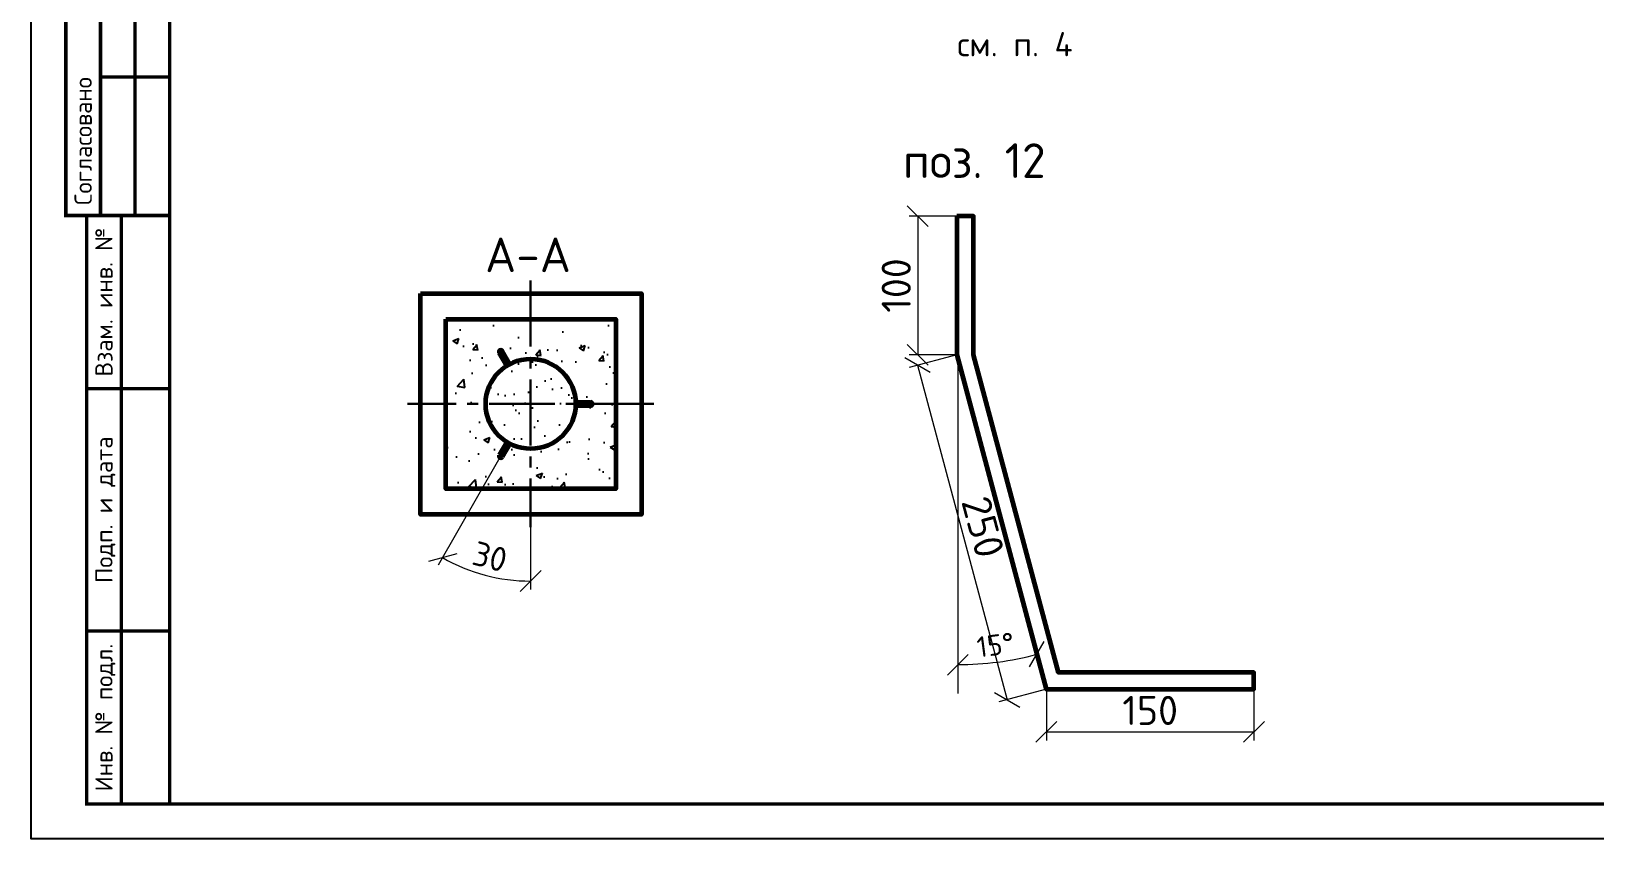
# Model space of a CAD drawing. Header units: millimetres. Extents: x -112426 to 8831, y 1218 to 38707.
# Drawn here: x 4727.9 to 4953.8, y 2282.7 to 2399.3 of the extents above; entities that cross this region are included whole.
import ezdxf
from ezdxf.enums import TextEntityAlignment as Align

# ---------------------------------------------------------------- set-up
doc = ezdxf.new("R2010")
doc.units = ezdxf.units.MM
doc.linetypes.add('осевая2', pattern=[28.575, 19.05, -3.175, 3.175, -3.175])
for name, color, linetype, lineweight in [('12  Размер', 7, 'Continuous', 20), ('2 Рамка обычные', 1, 'Continuous', 60), ('Осевая', 2, 'осевая2', 30), ('Основной', 1, 'Continuous', 60), ('Размеры на чертеже', 250, 'Continuous', 25)]:
    doc.layers.add(name, color=color, linetype=linetype, lineweight=lineweight)
doc.layers.add('РАЗМЕР', color=7, linetype='Continuous')
doc.layers.add('Штриховка', color=7, linetype='Continuous')
doc.styles.add('-ISOCPEUR-', font='isocpeur.ttf')
doc.styles.add('GOST', font='gost.shx', dxfattribs={"oblique": 15})
doc.styles.get("Standard").update_dxf_attribs({"font": 'arial.ttf'})
doc.dimstyles.new('М 1 к 100', dxfattribs={"dimtxt": 3.5, "dimasz": 3, "dimexe": 1.25, "dimexo": 0, "dimgap": 1, "dimtad": 1, "dimdec": 0, "dimlfac": 100, "dimtxsty": 'GOST', "dimblk": 'OBLIQUE', "dimcen": 5, "dimclrd": 256, "dimclre": 256, "dimclrt": 256, "dimazin": 2, "dimtfac": 1, "dimtdec": 0, "dimtmove": 0, "dimatfit": 3, "dimldrblk": 'NONE', "dimfxl": 0, "dimlwd": -1, "dimlwe": -1, "dimarcsym": 2})

# ---------------------------------------------------------------- blocks, each defined once
blk = doc.blocks.new('*U168')
blk.add_lwpolyline([(0, 0), (420, 0), (420, -297), (0, -297)], close=True)
at = {"const_width": 0.5}
blk.add_lwpolyline([(20, -5), (415, -5), (415, -292), (20, -292)], close=True, dxfattribs=at)
for points in [[(20, -207), (5, -207), (5, -142), (20, -142)], [(10, -142), (10, -207)], [(15, -142), (15, -207)], [(10, -187), (20, -187)], [(20, -292), (8, -292), (8, -207), (20, -207)], [(13, -207), (13, -292)], [(8, -232), (20, -232)], [(8, -267), (20, -267)]]:
    blk.add_lwpolyline(points, dxfattribs=at)
at = {"style": '-ISOCPEUR-'}
blk.add_text('Согласовано', height=2.5, rotation=90, dxfattribs=at).set_placement((7.5, -205.5), align=Align.MIDDLE_LEFT)
for s, p in [('Взам. инв. №', (10.5, -219.5)), ('Подп. и дата', (10.5, -249.5)), ('Инв. № подл.', (10.5, -279.5))]:
    blk.add_text(s, height=2.5, rotation=90, dxfattribs=at).set_placement(p, align=Align.MIDDLE_CENTER)
blk.add_attdef('РАЗРАБОТАЛ', text='', height=2.5, dxfattribs=at).set_placement((250.5, -264.22), align=Align.MIDDLE_LEFT)
at = {"style": '-ISOCPEUR-', "flags": 8}
for tag, height, p in [('ДАТА', 2.5, (290.07, -264.4)), ('ДАТА1', 2.5, (290.07, -269.4)), ('ЛИСТ', 3, (386.39, -271.92)), ('ЛИСТОВ', 3, (403.89, -271.92)), ('ФОРМАТ', 3, (380.97, -294.75))]:
    blk.add_attdef(tag, text='', height=height, dxfattribs=at).set_placement(p, align=Align.MIDDLE_CENTER)
at = {"style": '-ISOCPEUR-'}
blk.add_attdef('ПРОВЕРИЛ', (250.75, -270.73), '', height=2.5, dxfattribs=at)
at = {"lineweight": 30, "flags": 104}
blk.add_attdef('ИМЯ_ЧЕРТЕЖА', text='', height=3, dxfattribs=at).set_placement((333.63, -284.13), align=Align.MIDDLE_CENTER)
blk = doc.blocks.new('_Oblique')
at = {"color": 0, "linetype": 'ByBlock', "lineweight": -2}
blk.add_line((-0.5, -0.5), (0.5, 0.5), dxfattribs=at)
blk = doc.blocks.new('*D113')
at = {"layer": '12  Размер', "ltscale": 50, "transparency": 16777216}
for p, q in [((4861.66, 2372.59), (4854.76, 2372.59)), ((4856.01, 2372.59), (4856.01, 2352.59)), ((4861.66, 2352.59), (4854.76, 2352.59))]:
    blk.add_line(p, q, dxfattribs=at)
at = {"layer": 'Defpoints', "color": 0, "ltscale": 50, "transparency": 16777216}
for p in [(4861.66, 2372.59), (4856.01, 2352.59), (4861.66, 2352.59)]:
    blk.add_point(p, dxfattribs=at)
at = {"layer": '12  Размер', "ltscale": 50, "transparency": 16777216, "xscale": 3, "yscale": 3, "zscale": 3}
for p, rotation in [((4856.01, 2372.59), 90), ((4856.01, 2352.59), 270)]:
    blk.add_blockref('_Oblique', p, dxfattribs=dict(at, rotation=rotation))
at = {"layer": '12  Размер', "ltscale": 50, "transparency": 16777216, "insert": (4852.91, 2362.59), "char_height": 3, "attachment_point": 5, "rotation": 90, "style": '-ISOCPEUR-'}
blk.add_mtext('{\\H1.4x;100}', dxfattribs=at)
blk = doc.blocks.new('_None')
blk = doc.blocks.new('*D114')
at = {"layer": '12  Размер', "ltscale": 50, "transparency": 16777216}
for p, q in [((4861.66, 2352.59), (4854.78, 2350.74)), ((4855.99, 2351.07), (4868.93, 2302.77)), ((4874.6, 2304.29), (4867.72, 2302.45))]:
    blk.add_line(p, q, dxfattribs=at)
at = {"layer": 'Defpoints', "color": 0, "ltscale": 50, "transparency": 16777216}
for p in [(4861.66, 2352.59), (4874.6, 2304.29), (4868.93, 2302.77)]:
    blk.add_point(p, dxfattribs=at)
at = {"layer": '12  Размер', "ltscale": 50, "transparency": 16777216, "xscale": 3, "yscale": 3, "zscale": 3}
for p, rotation in [((4855.99, 2351.07), 105.000000000001), ((4868.93, 2302.77), 285.000000000001)]:
    blk.add_blockref('_Oblique', p, dxfattribs=dict(at, rotation=rotation))
at = {"layer": '12  Размер', "ltscale": 50, "transparency": 16777216, "insert": (4865.45, 2327.72), "char_height": 3, "attachment_point": 5, "rotation": 285, "style": '-ISOCPEUR-'}
blk.add_mtext('{\\H1.4x;250}', dxfattribs=at)
blk = doc.blocks.new('*D115')
at = {"layer": '12  Размер', "ltscale": 50, "transparency": 16777216}
for p, q in [((4874.6, 2304.29), (4874.6, 2296.88)), ((4904.6, 2304.29), (4904.6, 2296.88)), ((4874.6, 2298.13), (4904.6, 2298.13))]:
    blk.add_line(p, q, dxfattribs=at)
at = {"layer": 'Defpoints', "color": 0, "ltscale": 50, "transparency": 16777216}
for p in [(4874.6, 2304.29), (4904.6, 2304.29), (4904.6, 2298.13)]:
    blk.add_point(p, dxfattribs=at)
at = {"layer": '12  Размер', "ltscale": 50, "transparency": 16777216, "xscale": 3, "yscale": 3, "zscale": 3, "rotation": 180}
blk.add_blockref('_Oblique', (4874.6, 2298.13), dxfattribs=at)
at = {"layer": '12  Размер', "ltscale": 50, "transparency": 16777216, "xscale": 3, "yscale": 3, "zscale": 3}
blk.add_blockref('_Oblique', (4904.6, 2298.13), dxfattribs=at)
at = {"layer": '12  Размер', "ltscale": 50, "transparency": 16777216, "insert": (4889.6, 2301.23), "char_height": 3, "attachment_point": 5, "style": '-ISOCPEUR-'}
blk.add_mtext('{\\H1.4x;150}', dxfattribs=at)
blk = doc.blocks.new('*D123')
at = {"layer": '12  Размер', "ltscale": 50, "transparency": 16777216}
blk.add_arc((4861.82, 2351.99), 44.15, 270, 285, dxfattribs=at)
at = {"layer": 'Defpoints', "color": 0, "ltscale": 50, "transparency": 16777216}
for p in [(4861.66, 2352.59), (4861.82, 2351.99), (4865.66, 2308), (4874.6, 2304.29), (4861.82, 2303.66)]:
    blk.add_point(p, dxfattribs=at)
at = {"layer": '12  Размер', "ltscale": 50, "transparency": 16777216, "xscale": 3, "yscale": 3, "zscale": 3}
for p, rotation in [((4873.24, 2309.34), 15.00000000000131), ((4861.82, 2307.83), 180.0000000000006)]:
    blk.add_blockref('_Oblique', p, dxfattribs=dict(at, rotation=rotation))
at = {"layer": '12  Размер', "ltscale": 50, "transparency": 16777216, "insert": (4867.25, 2310.69), "char_height": 3, "attachment_point": 5, "rotation": 7.5, "style": '-ISOCPEUR-'}
blk.add_mtext('15%%D', dxfattribs=at)
blk = doc.blocks.new('*D127')
at = {"layer": '12  Размер', "ltscale": 50, "transparency": 16777216}
for p, q in [((4795.65, 2337.75), (4786.75, 2322.22)), ((4800.09, 2327.69), (4800.09, 2318.67))]:
    blk.add_line(p, q, dxfattribs=at)
blk.add_arc((4800.09, 2345.49), 25.58, 240.1713, 270, dxfattribs=at)
at = {"layer": 'Defpoints', "color": 0, "ltscale": 50, "transparency": 16777216}
for p in [(4800.09, 2363.29), (4800.09, 2345.49), (4795.65, 2337.75), (4800.09, 2327.69), (4791.39, 2321.44)]:
    blk.add_point(p, dxfattribs=at)
at = {"layer": '12  Размер', "ltscale": 50, "transparency": 16777216, "xscale": 3, "yscale": 3, "zscale": 3}
for p, rotation in [((4787.37, 2323.3), 150.1712902245681), ((4800.09, 2319.92), 359.9999999999996)]:
    blk.add_blockref('_Oblique', p, dxfattribs=dict(at, rotation=rotation))
at = {"layer": '12  Размер', "ltscale": 50, "transparency": 16777216, "insert": (4794.21, 2323.43), "char_height": 3.5, "attachment_point": 5, "rotation": 345.0856, "style": '-ISOCPEUR-'}
blk.add_mtext('30', dxfattribs=at)

msp = doc.modelspace()

# ---------------------------------------------------------------- hatches: boundary and pattern name
at = {"layer": 'Штриховка', "lineweight": 25}
h = msp.add_hatch(dxfattribs=at)
h.set_pattern_fill('AR-CONC', scale=0.05, style=0)
h.set_pattern_definition([(50, (-11125.078, 6433.908), (9.1092334, -0.7969543), [0.9525, -10.4775]), (355, (-11125.078, 6433.908), (-1.762171, 9.552842), [0.762, -8.382029]), (100.451445, (-11124.319, 6433.842), (7.3470624, 8.7558876), [0.8095004, -8.904512]), (46.1842, (-11125.078, 6436.448), (13.553952, -2.1021164), [1.42875, -15.71625]), (96.63556, (-11123.949, 6436.273), (11.870207, 12.371306), [1.214251, -13.35678]), (351.18415, (-11125.078, 6436.448), (11.870207, 12.371306), [1.142998, -12.572987]), (21, (-11123.808, 6435.813), (7.5807196, -5.11326), [0.9525, -10.4775]), (326, (-11123.808, 6435.813), (3.0901014, 9.2093983), [0.762, -8.382]), (71.451445, (-11123.1765, 6435.387), (10.670821, 4.0961384), [0.8095004, -8.904497]), (37.5, (-11125.0783, 6433.9082), (0.15443016, 4.22775194), [0, -8.2804, 0, -8.509, 0, -8.41375]), (7.5, (-11125.0783, 6433.9082), (3.3409831, 5.0090287), [0, -4.8514, 0, -8.0899, 0, -3.20675]), (327.5, (-11127.9104, 6433.9082), (6.77952976, -0.2864372), [0, -3.175, 0, -9.906, 0, -13.1445]), (317.5, (-11129.1804, 6433.908), (7.406459, 1.2713246), [0, -4.1275, 0, -6.5786, 0, -9.3345])])
h.paths.add_polyline_path([(4796.643, 2350.995), (4796.393, 2351.43), (4787.848, 2354.82), (4787.848, 2345.491), (4793.595, 2345.491, -0.2583812)])
h.paths.add_polyline_path([(4800.089, 2357.75), (4787.848, 2357.75), (4787.848, 2354.82), (4796.393, 2351.43), (4795.562, 2352.88, -1), (4795.995, 2353.139), (4797.08, 2351.246, -0.1210268), (4800.089, 2351.985)])
h.paths.add_polyline_path([(4812.389, 2357.75), (4800.089, 2357.75), (4800.089, 2351.985, -0.4028904), (4806.578, 2345.743), (4808.75, 2345.743, -0.4199092), (4809.007, 2345.491), (4812.389, 2345.491)])
h.paths.add_polyline_path([(4812.389, 2345.491), (4809.007, 2345.491, -0.4085408), (4808.76, 2345.239), (4806.578, 2345.239, -0.4028904), (4800.089, 2338.997), (4800.089, 2333.209), (4812.389, 2333.209)])
h.paths.add_polyline_path([(4800.089, 2338.997, -0.1210311), (4797.08, 2339.737), (4796, 2337.852, -1), (4795.558, 2338.095), (4796.643, 2339.987, -0.2583766), (4793.595, 2345.491), (4787.848, 2345.491), (4787.848, 2333.209), (4800.089, 2333.209)])
at = {"layer": 'Штриховка'}
h = msp.add_hatch(dxfattribs=at)
h.set_pattern_fill('AR-SAND', scale=0.1, style=0)
h.set_pattern_definition([(37.5, (-3380.7835, 4749.108), (-0.1600031, 4.8941324), [0, -3.8608, 0, -4.318, 0, -4.1275]), (7.5, (-3380.7835, 4749.108), (4.495233, 7.168251), [0, -2.0828, 0, -3.4798, 0, -1.3335]), (327.5, (-3383.9077, 4749.108), (7.9099237, 0.0143718), [0, -1.27, 0, -4.572, 0, -5.969]), (317.5, (-3383.908, 4749.108), (7.6355645, 2.229293), [0, -0.635, 0, -2.9972, 0, -3.429])])
h.paths.add_polyline_path([(4800.089, 2351.985, 0.4142136), (4793.595, 2345.491), (4800.089, 2345.491)])
h.paths.add_polyline_path([(4800.089, 2351.985), (4800.089, 2345.491), (4806.583, 2345.491, 0.4142136)])
h.paths.add_polyline_path([(4806.583, 2345.491), (4800.089, 2345.491), (4800.089, 2338.997, 0.4142136)])
h.paths.add_polyline_path([(4800.089, 2345.491), (4793.595, 2345.491, 0.4142136), (4800.089, 2338.997)])

# ---------------------------------------------------------------- linework, layer by layer
at = {"layer": '12  Размер', "color": 7, "ltscale": 50}
msp.add_line((4861.816, 2351.986), (4861.816, 2303.655), dxfattribs=at)
at = {"layer": '2 Рамка обычные', "color": 7, "ltscale": 50}
for p, q in [((4796.643, 2350.995), (4795.558, 2352.888)), ((4797.08, 2351.246), (4795.995, 2353.139)), ((4806.578, 2345.743), (4808.76, 2345.743)), ((4806.578, 2345.239), (4808.76, 2345.239)), ((4796.643, 2339.988), (4795.558, 2338.095)), ((4797.081, 2339.737), (4795.995, 2337.844))]:
    msp.add_line(p, q, dxfattribs=at)
for points in [[(4861.655, 2372.586), (4861.655, 2352.586), (4874.596, 2304.29), (4904.596, 2304.29), (4904.596, 2306.69), (4876.353, 2306.69), (4864.055, 2352.586), (4864.055, 2372.586)], [(4784.154, 2361.451), (4816.089, 2361.451), (4816.089, 2329.516), (4784.154, 2329.516)], [(4787.848, 2357.75), (4812.389, 2357.75), (4812.389, 2333.209), (4787.848, 2333.209)]]:
    msp.add_lwpolyline(points, close=True, dxfattribs=at)
msp.add_circle((4800.089, 2345.491), 6.494, dxfattribs=at)
for centre, start, end in [((4795.779, 2353.009), 28.72192, 210.94578), ((4796.722, 2351.363), 28.72192, 210.94578), ((4806.858, 2345.491), 268.88807, 91.11193), ((4808.755, 2345.491), 268.88807, 91.11193), ((4795.779, 2337.974), 149.05694, 331.2808), ((4796.723, 2339.619), 149.05694, 331.2808)]:
    msp.add_arc(centre, 0.252, start, end, dxfattribs=at)
at = {"layer": 'Осевая', "color": 7, "ltscale": 0.5}
for p, q in [((4800.089, 2363.289), (4800.089, 2327.694)), ((4817.888, 2345.491), (4782.292, 2345.491))]:
    msp.add_line(p, q, dxfattribs=at)

# ---------------------------------------------------------------- block references
at = {"layer": 'Размеры на чертеже', "lineweight": 90}
msp.add_blockref('*U168', (4727.939, 2579.705), dxfattribs=at)

# ---------------------------------------------------------------- texts
at = {"layer": 'Основной', "color": 7, "style": '-ISOCPEUR-'}
for s, p in [('поз. 12', (4864.188, 2380.616)), ('А-А', (4799.706, 2367.021))]:
    msp.add_text(s, height=5, dxfattribs=at).set_placement(p, align=Align.MIDDLE_CENTER)
at = {"layer": 'РАЗМЕР', "color": 7, "style": '-ISOCPEUR-'}
msp.add_text('см. п. 4', height=3.5, dxfattribs=at).set_placement((4861.718, 2395.685))

# ---------------------------------------------------------------- dimensions: what is measured, and where the dimension line sits
at = {"layer": '12  Размер', "color": 7, "ltscale": 50}
dim = msp.add_linear_dim(base=(4856.007, 2352.586), p1=(4861.655, 2372.586), p2=(4861.655, 2352.586), angle=90, text='{\\H1.4x;100}', dimstyle='М 1 к 100', override={"dimtxt": 3, "dimtxsty": '-ISOCPEUR-'}, dxfattribs=at)
dim.commit()
dim.dimension.update_dxf_attribs({"geometry": '*D113', "text_midpoint": (4852.907, 2362.586)})
for base, line1, line2, text, override, picture, middle in [((4791.39, 2321.441), ((4800.089, 2345.491), (4795.654, 2337.755)), ((4800.089, 2363.289), (4800.089, 2327.694)), '30', {"dimtxsty": '-ISOCPEUR-'}, '*D127', (4794.215, 2323.435)), ((4865.664, 2308), ((4861.655, 2352.586), (4874.596, 2304.29)), ((4861.816, 2351.986), (4861.816, 2303.655)), '15%%D', {"dimtxt": 3, "dimtxsty": '-ISOCPEUR-'}, '*D123', (4867.253, 2310.689))]:
    dim = msp.add_angular_dim_2l(base=base, line1=line1, line2=line2, text=text, dimstyle='М 1 к 100', override=override, dxfattribs=at)
    dim.commit()
    dim.dimension.update_dxf_attribs({"geometry": picture, "text_midpoint": middle})
dim = msp.add_aligned_dim(p1=(4861.655, 2352.586), p2=(4874.596, 2304.29), distance=-5.867, text='{\\H1.4x;250}', dimstyle='М 1 к 100', override={"dimtxt": 3, "dimtxsty": '-ISOCPEUR-'}, dxfattribs=at)
dim.commit()
dim.dimension.update_dxf_attribs({"geometry": '*D114', "text_midpoint": (4865.453, 2327.722)})
dim = msp.add_linear_dim(base=(4904.596, 2298.129), p1=(4874.596, 2304.29), p2=(4904.596, 2304.29), text='{\\H1.4x;150}', dimstyle='М 1 к 100', override={"dimtxt": 3, "dimtxsty": '-ISOCPEUR-'}, dxfattribs=at)
dim.commit()
dim.dimension.update_dxf_attribs({"geometry": '*D115', "text_midpoint": (4889.596, 2301.229)})

doc.saveas('drawing.dxf')
